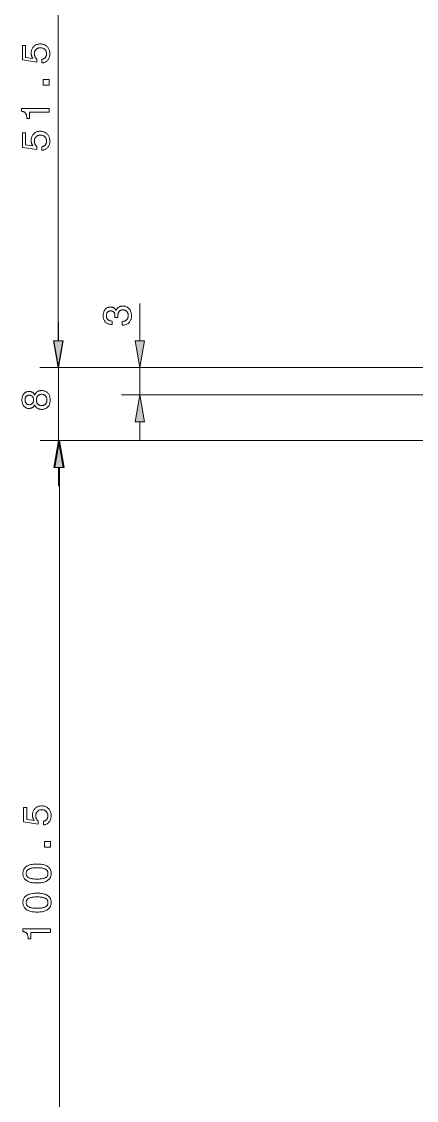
# Model space of a CAD drawing. Extents: x 0 to 420, y 0 to 594.
# Drawn here: x 66.4 to 109.7, y 316.8 to 435.3 of the extents above; entities that cross this region are included whole.
import ezdxf

# ---------------------------------------------------------------- set-up
doc = ezdxf.new("R2010")
doc.units = 0

msp = doc.modelspace()

# ---------------------------------------------------------------- linework, layer by layer
at = {"lineweight": 13}
for p, q in [((70.38, 400.27), (70.38, 445.86)), ((110.72, 397.31), (68.38, 397.31)), ((110.72, 397.31), (68.42, 397.31)), ((110.72, 397.31), (77.34, 397.31)), ((110.72, 394.31), (77.34, 394.31)), ((111.32, 389.31), (68.42, 389.31)), ((111.32, 389.31), (68.53, 389.31)), ((70.53, 291.17), (70.53, 386.36))]:
    msp.add_line(p, q, dxfattribs=at)
at = {"lineweight": 13, "ltscale": 0.102465}
msp.add_line((79.34, 400.27), (79.34, 404.37), dxfattribs=at)
at = {"lineweight": 13, "ltscale": 0.051139}
msp.add_line((70.42, 400.27), (70.42, 402.31), dxfattribs=at)
at = {"lineweight": 13, "ltscale": 0.2}
msp.add_line((70.42, 389.31), (70.42, 397.31), dxfattribs=at)
at = {"lineweight": 13, "ltscale": 0.075}
msp.add_line((79.34, 394.31), (79.34, 397.31), dxfattribs=at)
at = {"lineweight": 13, "ltscale": 0.05114}
for p, q in [((79.34, 389.31), (79.34, 391.36)), ((70.42, 384.31), (70.42, 386.36))]:
    msp.add_line(p, q, dxfattribs=at)
at = {"lineweight": 13}
for points in [[(68.6, 430.77), (68.6, 431.17), (68.65, 431.18), (68.69, 431.19), (68.73, 431.21), (68.77, 431.22), (68.81, 431.24), (68.85, 431.26), (68.88, 431.29), (68.91, 431.31), (68.94, 431.34), (68.97, 431.37), (68.99, 431.4), (69.02, 431.44), (69.03, 431.47), (69.05, 431.51), (69.07, 431.55), (69.08, 431.59), (69.09, 431.64), (69.09, 431.68), (69.1, 431.73), (69.1, 431.78), (69.1, 431.83), (69.09, 431.89), (69.08, 431.95), (69.07, 432), (69.05, 432.05), (69.03, 432.09), (69.01, 432.14), (68.98, 432.18), (68.95, 432.22), (68.92, 432.26), (68.88, 432.3), (68.84, 432.33), (68.8, 432.35), (68.75, 432.38), (68.7, 432.4), (68.65, 432.41), (68.6, 432.43), (68.55, 432.44), (68.49, 432.44), (68.43, 432.44), (68.37, 432.44), (68.32, 432.44), (68.26, 432.43), (68.21, 432.41), (68.16, 432.4), (68.11, 432.38), (68.07, 432.35), (68.02, 432.33), (67.98, 432.3), (67.95, 432.26), (67.91, 432.22), (67.88, 432.18), (67.85, 432.14), (67.83, 432.1), (67.81, 432.05), (67.79, 432), (67.78, 431.95), (67.77, 431.89), (67.77, 431.84), (67.76, 431.78), (67.77, 431.74), (67.77, 431.71), (67.77, 431.67), (67.78, 431.64), (67.78, 431.61), (67.79, 431.58), (67.8, 431.55), (67.81, 431.51), (67.82, 431.49), (67.83, 431.46), (67.85, 431.43), (67.87, 431.4), (67.88, 431.37), (67.9, 431.35), (67.92, 431.32), (67.94, 431.3), (67.96, 431.27), (67.99, 431.25), (68.01, 431.23), (68.04, 431.2), (68.04, 430.86), (66.45, 431.1), (66.45, 432.7), (66.81, 432.7), (66.81, 431.39), (67.61, 431.27), (67.59, 431.29), (67.58, 431.31), (67.56, 431.33), (67.54, 431.36), (67.53, 431.38), (67.52, 431.41), (67.5, 431.43), (67.49, 431.46), (67.48, 431.49), (67.47, 431.52), (67.46, 431.55), (67.45, 431.58), (67.44, 431.61), (67.44, 431.64), (67.43, 431.67), (67.43, 431.7), (67.42, 431.74), (67.42, 431.77), (67.42, 431.8), (67.42, 431.84), (67.42, 431.93), (67.43, 432.02), (67.44, 432.1), (67.46, 432.18), (67.49, 432.26), (67.52, 432.33), (67.55, 432.4), (67.59, 432.46), (67.64, 432.52), (67.69, 432.58), (67.75, 432.64), (67.81, 432.68), (67.87, 432.73), (67.94, 432.76), (68.01, 432.79), (68.08, 432.82), (68.16, 432.84), (68.24, 432.85), (68.32, 432.86), (68.41, 432.86), (68.5, 432.86), (68.59, 432.85), (68.68, 432.84), (68.76, 432.82), (68.84, 432.79), (68.91, 432.76), (68.99, 432.72), (69.05, 432.67), (69.12, 432.62), (69.18, 432.56), (69.23, 432.5), (69.28, 432.44), (69.33, 432.37), (69.36, 432.3), (69.4, 432.22), (69.42, 432.14), (69.44, 432.06), (69.46, 431.97), (69.47, 431.88), (69.47, 431.79), (69.47, 431.7), (69.46, 431.62), (69.45, 431.55), (69.43, 431.47), (69.41, 431.4), (69.38, 431.33), (69.35, 431.27), (69.32, 431.2), (69.28, 431.14), (69.23, 431.08), (69.18, 431.03), (69.13, 430.98), (69.07, 430.94), (69.02, 430.9), (68.95, 430.87), (68.89, 430.84), (68.82, 430.82), (68.75, 430.8), (68.68, 430.78)], [(69.38, 428.35), (68.74, 428.35), (68.74, 428.94), (69.38, 428.94)], [(69.38, 425.37), (67.25, 425.37), (67.25, 424.67), (66.94, 424.67), (66.94, 424.75), (66.94, 424.82), (66.93, 424.88), (66.92, 424.95), (66.91, 425.01), (66.89, 425.06), (66.87, 425.11), (66.85, 425.16), (66.83, 425.2), (66.8, 425.24), (66.77, 425.28), (66.74, 425.31), (66.71, 425.34), (66.67, 425.37), (66.63, 425.39), (66.58, 425.42), (66.53, 425.43), (66.48, 425.45), (66.42, 425.46), (66.37, 425.47), (66.37, 425.76), (69.38, 425.76)], [(68.6, 421.18), (68.6, 421.58), (68.65, 421.59), (68.69, 421.6), (68.73, 421.61), (68.77, 421.63), (68.81, 421.65), (68.85, 421.67), (68.88, 421.69), (68.91, 421.72), (68.94, 421.74), (68.97, 421.77), (68.99, 421.81), (69.02, 421.84), (69.03, 421.88), (69.05, 421.92), (69.07, 421.96), (69.08, 422), (69.09, 422.04), (69.09, 422.09), (69.1, 422.13), (69.1, 422.18), (69.1, 422.24), (69.09, 422.3), (69.08, 422.35), (69.07, 422.4), (69.05, 422.45), (69.03, 422.5), (69.01, 422.55), (68.98, 422.59), (68.95, 422.63), (68.92, 422.67), (68.88, 422.7), (68.84, 422.73), (68.8, 422.76), (68.75, 422.78), (68.7, 422.8), (68.65, 422.82), (68.6, 422.83), (68.55, 422.84), (68.49, 422.85), (68.43, 422.85), (68.37, 422.85), (68.32, 422.84), (68.26, 422.83), (68.21, 422.82), (68.16, 422.8), (68.11, 422.78), (68.07, 422.76), (68.02, 422.73), (67.98, 422.7), (67.95, 422.67), (67.91, 422.63), (67.88, 422.59), (67.85, 422.55), (67.83, 422.5), (67.81, 422.46), (67.79, 422.41), (67.78, 422.35), (67.77, 422.3), (67.77, 422.24), (67.76, 422.18), (67.77, 422.15), (67.77, 422.11), (67.77, 422.08), (67.78, 422.05), (67.78, 422.01), (67.79, 421.98), (67.8, 421.95), (67.81, 421.92), (67.82, 421.89), (67.83, 421.86), (67.85, 421.83), (67.87, 421.81), (67.88, 421.78), (67.9, 421.75), (67.92, 421.73), (67.94, 421.7), (67.96, 421.68), (67.99, 421.65), (68.01, 421.63), (68.04, 421.61), (68.04, 421.27), (66.45, 421.5), (66.45, 423.1), (66.81, 423.1), (66.81, 421.79), (67.61, 421.67), (67.59, 421.69), (67.58, 421.72), (67.56, 421.74), (67.54, 421.76), (67.53, 421.79), (67.52, 421.81), (67.5, 421.84), (67.49, 421.87), (67.48, 421.9), (67.47, 421.92), (67.46, 421.95), (67.45, 421.98), (67.44, 422.01), (67.44, 422.05), (67.43, 422.08), (67.43, 422.11), (67.42, 422.14), (67.42, 422.18), (67.42, 422.21), (67.42, 422.24), (67.42, 422.33), (67.43, 422.42), (67.44, 422.5), (67.46, 422.58), (67.49, 422.66), (67.52, 422.73), (67.55, 422.8), (67.59, 422.87), (67.64, 422.93), (67.69, 422.99), (67.75, 423.04), (67.81, 423.09), (67.87, 423.13), (67.94, 423.17), (68.01, 423.2), (68.08, 423.22), (68.16, 423.24), (68.24, 423.26), (68.32, 423.27), (68.41, 423.27), (68.5, 423.27), (68.59, 423.26), (68.68, 423.24), (68.76, 423.22), (68.84, 423.19), (68.91, 423.16), (68.99, 423.12), (69.05, 423.08), (69.12, 423.03), (69.18, 422.97), (69.23, 422.91), (69.28, 422.84), (69.33, 422.78), (69.36, 422.7), (69.4, 422.63), (69.42, 422.55), (69.44, 422.46), (69.46, 422.38), (69.47, 422.29), (69.47, 422.19), (69.47, 422.11), (69.46, 422.03), (69.45, 421.95), (69.43, 421.88), (69.41, 421.81), (69.38, 421.74), (69.35, 421.67), (69.32, 421.61), (69.28, 421.55), (69.23, 421.49), (69.18, 421.44), (69.13, 421.39), (69.07, 421.35), (69.02, 421.31), (68.95, 421.27), (68.89, 421.24), (68.82, 421.22), (68.75, 421.2), (68.68, 421.19)], [(77.4, 401.98), (77.4, 402.38), (77.46, 402.38), (77.52, 402.39), (77.57, 402.4), (77.63, 402.41), (77.68, 402.42), (77.73, 402.44), (77.77, 402.47), (77.81, 402.49), (77.85, 402.52), (77.89, 402.55), (77.92, 402.59), (77.95, 402.62), (77.98, 402.66), (78, 402.71), (78.02, 402.75), (78.03, 402.8), (78.05, 402.85), (78.05, 402.91), (78.06, 402.96), (78.06, 403.02), (78.06, 403.08), (78.05, 403.13), (78.05, 403.19), (78.04, 403.24), (78.02, 403.28), (78, 403.33), (77.98, 403.37), (77.96, 403.41), (77.93, 403.45), (77.9, 403.49), (77.87, 403.52), (77.83, 403.55), (77.8, 403.57), (77.76, 403.59), (77.72, 403.61), (77.67, 403.63), (77.62, 403.64), (77.57, 403.65), (77.52, 403.65), (77.47, 403.66), (77.42, 403.65), (77.37, 403.65), (77.33, 403.64), (77.29, 403.63), (77.25, 403.61), (77.21, 403.6), (77.17, 403.57), (77.14, 403.55), (77.11, 403.52), (77.08, 403.49), (77.05, 403.45), (77.03, 403.42), (77.01, 403.38), (76.99, 403.33), (76.97, 403.29), (76.96, 403.24), (76.95, 403.19), (76.94, 403.13), (76.94, 403.08), (76.94, 403.02), (76.94, 403.01), (76.94, 403), (76.94, 402.99), (76.94, 402.98), (76.94, 402.97), (76.94, 402.96), (76.94, 402.96), (76.94, 402.95), (76.94, 402.94), (76.94, 402.93), (76.94, 402.92), (76.94, 402.91), (76.94, 402.9), (76.94, 402.89), (76.94, 402.87), (76.94, 402.86), (76.94, 402.85), (76.94, 402.83), (76.94, 402.82), (76.95, 402.81), (76.61, 402.81), (76.61, 402.82), (76.61, 402.82), (76.61, 402.83), (76.61, 402.84), (76.61, 402.85), (76.61, 402.86), (76.61, 402.87), (76.61, 402.88), (76.61, 402.89), (76.61, 402.89), (76.61, 402.9), (76.61, 402.91), (76.61, 402.92), (76.61, 402.93), (76.61, 402.93), (76.61, 402.94), (76.61, 402.95), (76.61, 402.96), (76.61, 402.97), (76.61, 402.97), (76.61, 403.03), (76.61, 403.08), (76.6, 403.13), (76.59, 403.18), (76.58, 403.23), (76.57, 403.27), (76.55, 403.31), (76.54, 403.34), (76.52, 403.37), (76.5, 403.4), (76.47, 403.43), (76.44, 403.45), (76.42, 403.47), (76.38, 403.49), (76.35, 403.51), (76.31, 403.52), (76.28, 403.53), (76.23, 403.54), (76.19, 403.54), (76.14, 403.54), (76.1, 403.54), (76.06, 403.54), (76.02, 403.53), (75.98, 403.52), (75.94, 403.51), (75.91, 403.49), (75.88, 403.48), (75.85, 403.46), (75.82, 403.43), (75.79, 403.41), (75.77, 403.38), (75.75, 403.35), (75.73, 403.32), (75.72, 403.28), (75.7, 403.24), (75.69, 403.2), (75.68, 403.16), (75.68, 403.11), (75.67, 403.07), (75.67, 403.02), (75.67, 402.96), (75.68, 402.91), (75.69, 402.86), (75.7, 402.81), (75.71, 402.76), (75.73, 402.72), (75.75, 402.68), (75.78, 402.65), (75.8, 402.61), (75.83, 402.58), (75.87, 402.55), (75.91, 402.53), (75.95, 402.51), (75.99, 402.49), (76.04, 402.47), (76.08, 402.46), (76.14, 402.45), (76.19, 402.44), (76.25, 402.43), (76.31, 402.43), (76.31, 402.05), (76.28, 402.05), (76.2, 402.05), (76.11, 402.06), (76.03, 402.07), (75.96, 402.09), (75.89, 402.11), (75.82, 402.14), (75.75, 402.17), (75.69, 402.21), (75.63, 402.26), (75.58, 402.31), (75.53, 402.36), (75.49, 402.41), (75.45, 402.47), (75.41, 402.54), (75.38, 402.61), (75.36, 402.68), (75.34, 402.75), (75.33, 402.83), (75.32, 402.91), (75.32, 403), (75.32, 403.09), (75.33, 403.17), (75.34, 403.25), (75.35, 403.33), (75.37, 403.4), (75.39, 403.47), (75.42, 403.54), (75.45, 403.6), (75.49, 403.66), (75.53, 403.71), (75.58, 403.76), (75.62, 403.8), (75.67, 403.84), (75.73, 403.87), (75.79, 403.9), (75.85, 403.92), (75.91, 403.94), (75.98, 403.95), (76.05, 403.96), (76.13, 403.96), (76.17, 403.96), (76.21, 403.96), (76.25, 403.95), (76.29, 403.95), (76.33, 403.94), (76.36, 403.93), (76.4, 403.91), (76.43, 403.9), (76.47, 403.88), (76.5, 403.87), (76.53, 403.85), (76.56, 403.82), (76.58, 403.8), (76.61, 403.77), (76.63, 403.75), (76.65, 403.72), (76.68, 403.69), (76.7, 403.65), (76.71, 403.62), (76.73, 403.58), (76.75, 403.63), (76.77, 403.67), (76.79, 403.72), (76.82, 403.76), (76.84, 403.79), (76.87, 403.83), (76.9, 403.86), (76.94, 403.89), (76.97, 403.92), (77.01, 403.95), (77.05, 403.97), (77.09, 403.99), (77.13, 404.01), (77.17, 404.03), (77.22, 404.04), (77.26, 404.05), (77.31, 404.06), (77.36, 404.07), (77.41, 404.07), (77.47, 404.07), (77.55, 404.07), (77.63, 404.06), (77.71, 404.05), (77.79, 404.03), (77.86, 404), (77.93, 403.97), (77.99, 403.93), (78.05, 403.89), (78.11, 403.84), (78.16, 403.78), (78.21, 403.72), (78.26, 403.65), (78.3, 403.59), (78.33, 403.51), (78.36, 403.44), (78.38, 403.36), (78.4, 403.27), (78.41, 403.18), (78.42, 403.09), (78.42, 403), (78.42, 402.9), (78.41, 402.82), (78.4, 402.73), (78.38, 402.65), (78.36, 402.58), (78.33, 402.51), (78.29, 402.44), (78.25, 402.37), (78.2, 402.31), (78.15, 402.26), (78.1, 402.2), (78.04, 402.16), (77.97, 402.11), (77.91, 402.08), (77.83, 402.05), (77.76, 402.02), (77.68, 402), (77.6, 401.99), (77.52, 401.98), (77.43, 401.98)], [(69.86, 400.27), (70.38, 397.31), (70.9, 400.27)], [(69.9, 400.27), (70.42, 397.31), (70.94, 400.27)], [(78.82, 400.27), (79.34, 397.31), (79.86, 400.27)], [(67.8, 393.23), (67.78, 393.19), (67.76, 393.15), (67.74, 393.12), (67.72, 393.08), (67.7, 393.05), (67.67, 393.03), (67.64, 393), (67.62, 392.97), (67.59, 392.95), (67.56, 392.93), (67.53, 392.91), (67.49, 392.89), (67.46, 392.88), (67.42, 392.87), (67.38, 392.86), (67.34, 392.85), (67.3, 392.84), (67.26, 392.83), (67.22, 392.83), (67.17, 392.83), (67.11, 392.83), (67.04, 392.84), (66.98, 392.85), (66.92, 392.87), (66.86, 392.9), (66.81, 392.92), (66.76, 392.96), (66.71, 393), (66.66, 393.04), (66.61, 393.09), (66.57, 393.14), (66.54, 393.2), (66.5, 393.26), (66.48, 393.32), (66.45, 393.39), (66.43, 393.46), (66.42, 393.53), (66.41, 393.6), (66.4, 393.68), (66.4, 393.76), (66.4, 393.84), (66.41, 393.92), (66.42, 394), (66.43, 394.07), (66.45, 394.14), (66.48, 394.21), (66.5, 394.27), (66.54, 394.33), (66.57, 394.38), (66.61, 394.44), (66.66, 394.48), (66.71, 394.53), (66.76, 394.57), (66.81, 394.6), (66.86, 394.63), (66.92, 394.65), (66.98, 394.67), (67.04, 394.68), (67.11, 394.69), (67.17, 394.69), (67.22, 394.69), (67.26, 394.69), (67.3, 394.68), (67.35, 394.68), (67.38, 394.67), (67.42, 394.66), (67.46, 394.64), (67.49, 394.63), (67.53, 394.61), (67.56, 394.6), (67.59, 394.58), (67.62, 394.55), (67.65, 394.53), (67.67, 394.5), (67.7, 394.47), (67.72, 394.44), (67.74, 394.41), (67.77, 394.37), (67.79, 394.34), (67.8, 394.3), (67.82, 394.35), (67.84, 394.39), (67.87, 394.44), (67.89, 394.48), (67.92, 394.51), (67.95, 394.55), (67.98, 394.58), (68.02, 394.62), (68.05, 394.64), (68.09, 394.67), (68.13, 394.69), (68.17, 394.72), (68.21, 394.73), (68.26, 394.75), (68.3, 394.76), (68.35, 394.78), (68.4, 394.78), (68.45, 394.79), (68.5, 394.79), (68.56, 394.8), (68.64, 394.79), (68.72, 394.78), (68.8, 394.77), (68.88, 394.75), (68.95, 394.73), (69.01, 394.7), (69.08, 394.66), (69.14, 394.62), (69.19, 394.57), (69.25, 394.52), (69.3, 394.46), (69.34, 394.4), (69.38, 394.33), (69.41, 394.26), (69.44, 394.19), (69.46, 394.11), (69.48, 394.03), (69.49, 393.94), (69.5, 393.86), (69.51, 393.76), (69.5, 393.67), (69.49, 393.58), (69.48, 393.5), (69.46, 393.41), (69.44, 393.34), (69.41, 393.26), (69.38, 393.19), (69.34, 393.13), (69.3, 393.07), (69.25, 393.01), (69.19, 392.96), (69.14, 392.91), (69.08, 392.87), (69.01, 392.83), (68.95, 392.8), (68.88, 392.78), (68.8, 392.76), (68.72, 392.74), (68.64, 392.73), (68.56, 392.73), (68.5, 392.73), (68.45, 392.74), (68.4, 392.74), (68.35, 392.75), (68.3, 392.76), (68.26, 392.78), (68.21, 392.79), (68.17, 392.81), (68.13, 392.83), (68.09, 392.86), (68.05, 392.88), (68.02, 392.91), (67.98, 392.94), (67.95, 392.98), (67.92, 393.01), (67.89, 393.05), (67.87, 393.09), (67.84, 393.13), (67.82, 393.18)], [(67.21, 393.24), (67.25, 393.24), (67.29, 393.25), (67.33, 393.25), (67.37, 393.26), (67.4, 393.28), (67.43, 393.29), (67.47, 393.31), (67.5, 393.33), (67.53, 393.36), (67.55, 393.38), (67.58, 393.41), (67.6, 393.44), (67.62, 393.48), (67.64, 393.51), (67.65, 393.55), (67.66, 393.59), (67.67, 393.63), (67.68, 393.67), (67.68, 393.72), (67.68, 393.76), (67.68, 393.81), (67.68, 393.85), (67.67, 393.9), (67.66, 393.94), (67.65, 393.98), (67.64, 394.01), (67.62, 394.05), (67.6, 394.08), (67.58, 394.11), (67.55, 394.14), (67.53, 394.17), (67.5, 394.19), (67.47, 394.22), (67.43, 394.23), (67.4, 394.25), (67.37, 394.26), (67.33, 394.27), (67.29, 394.28), (67.25, 394.28), (67.21, 394.29), (67.16, 394.28), (67.12, 394.28), (67.09, 394.27), (67.05, 394.26), (67.01, 394.25), (66.98, 394.24), (66.95, 394.22), (66.92, 394.2), (66.89, 394.17), (66.87, 394.15), (66.85, 394.12), (66.82, 394.09), (66.81, 394.05), (66.79, 394.02), (66.78, 393.98), (66.77, 393.94), (66.76, 393.9), (66.75, 393.86), (66.75, 393.81), (66.75, 393.76), (66.75, 393.72), (66.75, 393.67), (66.76, 393.63), (66.77, 393.59), (66.78, 393.55), (66.79, 393.51), (66.81, 393.47), (66.82, 393.44), (66.85, 393.41), (66.87, 393.38), (66.89, 393.35), (66.92, 393.33), (66.95, 393.31), (66.98, 393.29), (67.01, 393.28), (67.05, 393.26), (67.09, 393.25), (67.12, 393.25), (67.16, 393.24)], [(68.55, 393.15), (68.6, 393.15), (68.66, 393.15), (68.7, 393.16), (68.75, 393.17), (68.8, 393.19), (68.84, 393.21), (68.88, 393.23), (68.91, 393.25), (68.95, 393.28), (68.98, 393.31), (69.01, 393.35), (69.04, 393.38), (69.06, 393.42), (69.09, 393.46), (69.1, 393.51), (69.12, 393.55), (69.13, 393.6), (69.14, 393.65), (69.14, 393.71), (69.14, 393.76), (69.14, 393.82), (69.14, 393.87), (69.13, 393.92), (69.12, 393.97), (69.1, 394.02), (69.09, 394.06), (69.06, 394.1), (69.04, 394.14), (69.01, 394.18), (68.98, 394.21), (68.95, 394.25), (68.91, 394.27), (68.88, 394.3), (68.84, 394.32), (68.8, 394.34), (68.75, 394.35), (68.7, 394.37), (68.66, 394.37), (68.6, 394.38), (68.55, 394.38), (68.5, 394.38), (68.45, 394.37), (68.41, 394.37), (68.36, 394.35), (68.32, 394.34), (68.28, 394.32), (68.25, 394.3), (68.21, 394.28), (68.18, 394.25), (68.15, 394.22), (68.12, 394.18), (68.09, 394.15), (68.07, 394.11), (68.05, 394.06), (68.03, 394.02), (68.02, 393.97), (68.01, 393.92), (68, 393.87), (68, 393.82), (68, 393.76), (68, 393.71), (68, 393.65), (68.01, 393.6), (68.02, 393.55), (68.03, 393.51), (68.05, 393.46), (68.07, 393.42), (68.09, 393.38), (68.12, 393.35), (68.15, 393.31), (68.18, 393.28), (68.21, 393.25), (68.25, 393.23), (68.28, 393.21), (68.32, 393.19), (68.36, 393.17), (68.41, 393.16), (68.45, 393.15), (68.5, 393.15)], [(79.86, 391.36), (79.34, 394.31), (78.82, 391.36)], [(70.94, 386.36), (70.42, 389.31), (69.9, 386.36)], [(71.05, 386.36), (70.53, 389.31), (70.01, 386.36)], [(68.75, 347.09), (68.75, 347.49), (68.79, 347.49), (68.83, 347.51), (68.88, 347.52), (68.92, 347.53), (68.95, 347.55), (68.99, 347.57), (69.02, 347.6), (69.05, 347.62), (69.08, 347.65), (69.11, 347.68), (69.14, 347.71), (69.16, 347.75), (69.18, 347.78), (69.2, 347.82), (69.21, 347.86), (69.22, 347.9), (69.23, 347.95), (69.24, 347.99), (69.24, 348.04), (69.24, 348.09), (69.24, 348.15), (69.24, 348.2), (69.23, 348.26), (69.21, 348.31), (69.2, 348.36), (69.18, 348.41), (69.15, 348.45), (69.13, 348.49), (69.09, 348.53), (69.06, 348.57), (69.02, 348.61), (68.98, 348.64), (68.94, 348.66), (68.89, 348.69), (68.85, 348.71), (68.8, 348.73), (68.75, 348.74), (68.69, 348.75), (68.64, 348.75), (68.58, 348.75), (68.52, 348.75), (68.46, 348.75), (68.4, 348.74), (68.35, 348.73), (68.3, 348.71), (68.25, 348.69), (68.21, 348.67), (68.17, 348.64), (68.13, 348.61), (68.09, 348.57), (68.06, 348.54), (68.02, 348.5), (68, 348.45), (67.97, 348.41), (67.95, 348.36), (67.94, 348.31), (67.92, 348.26), (67.92, 348.2), (67.91, 348.15), (67.91, 348.09), (67.91, 348.05), (67.91, 348.02), (67.91, 347.98), (67.92, 347.95), (67.93, 347.92), (67.93, 347.89), (67.94, 347.86), (67.95, 347.83), (67.96, 347.8), (67.98, 347.77), (67.99, 347.74), (68.01, 347.71), (68.03, 347.68), (68.04, 347.66), (68.06, 347.63), (68.09, 347.61), (68.11, 347.58), (68.13, 347.56), (68.16, 347.54), (68.18, 347.52), (68.18, 347.17), (66.59, 347.41), (66.59, 349.01), (66.95, 349.01), (66.95, 347.7), (67.76, 347.58), (67.74, 347.6), (67.72, 347.62), (67.7, 347.64), (67.69, 347.67), (67.67, 347.69), (67.66, 347.72), (67.65, 347.75), (67.63, 347.77), (67.62, 347.8), (67.61, 347.83), (67.6, 347.86), (67.59, 347.89), (67.59, 347.92), (67.58, 347.95), (67.57, 347.98), (67.57, 348.02), (67.57, 348.05), (67.56, 348.08), (67.56, 348.12), (67.56, 348.15), (67.57, 348.24), (67.57, 348.33), (67.59, 348.41), (67.61, 348.49), (67.63, 348.57), (67.66, 348.64), (67.7, 348.71), (67.74, 348.77), (67.78, 348.83), (67.84, 348.89), (67.89, 348.95), (67.95, 348.99), (68.02, 349.04), (68.08, 349.07), (68.15, 349.1), (68.23, 349.13), (68.3, 349.15), (68.38, 349.16), (68.47, 349.17), (68.56, 349.17), (68.65, 349.17), (68.74, 349.16), (68.82, 349.15), (68.9, 349.13), (68.98, 349.1), (69.06, 349.07), (69.13, 349.03), (69.2, 348.98), (69.26, 348.93), (69.32, 348.88), (69.38, 348.81), (69.43, 348.75), (69.47, 348.68), (69.51, 348.61), (69.54, 348.53), (69.57, 348.45), (69.59, 348.37), (69.6, 348.28), (69.61, 348.19), (69.61, 348.1), (69.61, 348.02), (69.6, 347.94), (69.59, 347.86), (69.58, 347.78), (69.55, 347.71), (69.53, 347.64), (69.5, 347.58), (69.46, 347.51), (69.42, 347.45), (69.37, 347.4), (69.33, 347.34), (69.27, 347.29), (69.22, 347.25), (69.16, 347.21), (69.1, 347.18), (69.03, 347.15), (68.97, 347.13), (68.9, 347.11), (68.82, 347.09)], [(69.53, 344.66), (68.88, 344.66), (68.88, 345.26), (69.53, 345.26)], [(68.06, 340.72), (67.92, 340.72), (67.77, 340.73), (67.64, 340.74), (67.51, 340.76), (67.39, 340.78), (67.28, 340.81), (67.18, 340.85), (67.08, 340.89), (66.99, 340.93), (66.91, 340.98), (66.83, 341.04), (66.76, 341.1), (66.7, 341.17), (66.65, 341.24), (66.61, 341.31), (66.57, 341.39), (66.54, 341.47), (66.52, 341.56), (66.51, 341.66), (66.51, 341.76), (66.51, 341.86), (66.52, 341.95), (66.54, 342.04), (66.57, 342.13), (66.61, 342.21), (66.65, 342.28), (66.7, 342.35), (66.76, 342.42), (66.83, 342.48), (66.9, 342.53), (66.99, 342.58), (67.08, 342.63), (67.17, 342.67), (67.28, 342.7), (67.39, 342.73), (67.51, 342.75), (67.64, 342.77), (67.77, 342.78), (67.91, 342.79), (68.06, 342.79), (68.21, 342.79), (68.36, 342.78), (68.49, 342.77), (68.62, 342.75), (68.74, 342.73), (68.85, 342.7), (68.95, 342.67), (69.05, 342.63), (69.14, 342.58), (69.22, 342.53), (69.3, 342.48), (69.36, 342.42), (69.42, 342.35), (69.47, 342.28), (69.52, 342.21), (69.55, 342.13), (69.58, 342.04), (69.6, 341.95), (69.61, 341.86), (69.61, 341.76), (69.61, 341.66), (69.6, 341.56), (69.58, 341.47), (69.55, 341.39), (69.52, 341.31), (69.47, 341.24), (69.42, 341.17), (69.36, 341.1), (69.29, 341.04), (69.22, 340.98), (69.14, 340.93), (69.05, 340.89), (68.95, 340.85), (68.85, 340.81), (68.73, 340.78), (68.61, 340.76), (68.49, 340.74), (68.35, 340.73), (68.21, 340.72)], [(68.06, 341.13), (68.18, 341.13), (68.3, 341.14), (68.41, 341.15), (68.51, 341.16), (68.6, 341.17), (68.69, 341.19), (68.77, 341.21), (68.84, 341.23), (68.91, 341.25), (68.97, 341.28), (69.03, 341.32), (69.08, 341.35), (69.12, 341.39), (69.16, 341.43), (69.19, 341.48), (69.21, 341.53), (69.23, 341.58), (69.25, 341.64), (69.26, 341.69), (69.26, 341.76), (69.26, 341.82), (69.25, 341.88), (69.23, 341.94), (69.21, 341.99), (69.19, 342.04), (69.16, 342.08), (69.12, 342.13), (69.08, 342.16), (69.03, 342.2), (68.98, 342.23), (68.91, 342.26), (68.85, 342.28), (68.77, 342.31), (68.69, 342.33), (68.61, 342.34), (68.51, 342.36), (68.41, 342.37), (68.3, 342.37), (68.19, 342.38), (68.06, 342.38), (67.94, 342.38), (67.83, 342.37), (67.72, 342.37), (67.62, 342.36), (67.52, 342.34), (67.43, 342.33), (67.35, 342.31), (67.28, 342.28), (67.21, 342.26), (67.15, 342.23), (67.1, 342.2), (67.05, 342.16), (67.01, 342.13), (66.97, 342.08), (66.94, 342.04), (66.91, 341.99), (66.89, 341.94), (66.88, 341.88), (66.87, 341.82), (66.87, 341.76), (66.87, 341.69), (66.88, 341.64), (66.89, 341.58), (66.91, 341.53), (66.94, 341.48), (66.97, 341.43), (67.01, 341.39), (67.05, 341.35), (67.1, 341.32), (67.15, 341.28), (67.22, 341.25), (67.28, 341.23), (67.36, 341.21), (67.44, 341.19), (67.53, 341.17), (67.62, 341.16), (67.72, 341.15), (67.83, 341.14), (67.94, 341.13)], [(68.06, 337.52), (67.92, 337.52), (67.77, 337.53), (67.64, 337.54), (67.51, 337.56), (67.39, 337.59), (67.28, 337.62), (67.18, 337.65), (67.08, 337.69), (66.99, 337.74), (66.91, 337.79), (66.83, 337.84), (66.76, 337.9), (66.7, 337.97), (66.65, 338.04), (66.61, 338.11), (66.57, 338.19), (66.54, 338.28), (66.52, 338.37), (66.51, 338.46), (66.51, 338.56), (66.51, 338.66), (66.52, 338.75), (66.54, 338.84), (66.57, 338.93), (66.61, 339.01), (66.65, 339.08), (66.7, 339.15), (66.76, 339.22), (66.83, 339.28), (66.9, 339.33), (66.99, 339.38), (67.08, 339.43), (67.17, 339.47), (67.28, 339.5), (67.39, 339.53), (67.51, 339.55), (67.64, 339.57), (67.77, 339.59), (67.91, 339.59), (68.06, 339.6), (68.21, 339.59), (68.36, 339.59), (68.49, 339.57), (68.62, 339.55), (68.74, 339.53), (68.85, 339.5), (68.95, 339.47), (69.05, 339.43), (69.14, 339.38), (69.22, 339.33), (69.3, 339.28), (69.36, 339.22), (69.42, 339.15), (69.47, 339.08), (69.52, 339.01), (69.55, 338.93), (69.58, 338.84), (69.6, 338.75), (69.61, 338.66), (69.61, 338.56), (69.61, 338.46), (69.6, 338.37), (69.58, 338.28), (69.55, 338.19), (69.52, 338.11), (69.47, 338.04), (69.42, 337.97), (69.36, 337.9), (69.29, 337.84), (69.22, 337.79), (69.14, 337.74), (69.05, 337.69), (68.95, 337.65), (68.85, 337.62), (68.73, 337.59), (68.61, 337.56), (68.49, 337.54), (68.35, 337.53), (68.21, 337.52)], [(68.06, 337.93), (68.18, 337.93), (68.3, 337.94), (68.41, 337.95), (68.51, 337.96), (68.6, 337.97), (68.69, 337.99), (68.77, 338.01), (68.84, 338.03), (68.91, 338.06), (68.97, 338.09), (69.03, 338.12), (69.08, 338.15), (69.12, 338.19), (69.16, 338.23), (69.19, 338.28), (69.21, 338.33), (69.23, 338.38), (69.25, 338.44), (69.26, 338.5), (69.26, 338.56), (69.26, 338.62), (69.25, 338.68), (69.23, 338.74), (69.21, 338.79), (69.19, 338.84), (69.16, 338.89), (69.12, 338.93), (69.08, 338.97), (69.03, 339), (68.98, 339.03), (68.91, 339.06), (68.85, 339.09), (68.77, 339.11), (68.69, 339.13), (68.61, 339.14), (68.51, 339.16), (68.41, 339.17), (68.3, 339.18), (68.19, 339.18), (68.06, 339.18), (67.94, 339.18), (67.83, 339.18), (67.72, 339.17), (67.62, 339.16), (67.52, 339.14), (67.43, 339.13), (67.35, 339.11), (67.28, 339.09), (67.21, 339.06), (67.15, 339.03), (67.1, 339), (67.05, 338.97), (67.01, 338.93), (66.97, 338.89), (66.94, 338.84), (66.91, 338.79), (66.89, 338.74), (66.88, 338.68), (66.87, 338.62), (66.87, 338.56), (66.87, 338.5), (66.88, 338.44), (66.89, 338.38), (66.91, 338.33), (66.94, 338.28), (66.97, 338.23), (67.01, 338.19), (67.05, 338.15), (67.1, 338.12), (67.15, 338.09), (67.22, 338.06), (67.28, 338.03), (67.36, 338.01), (67.44, 337.99), (67.53, 337.97), (67.62, 337.96), (67.72, 337.95), (67.83, 337.94), (67.94, 337.93)], [(69.53, 335.29), (67.39, 335.29), (67.39, 334.59), (67.09, 334.59), (67.09, 334.66), (67.08, 334.73), (67.07, 334.8), (67.06, 334.86), (67.05, 334.92), (67.03, 334.98), (67.02, 335.03), (67, 335.08), (66.97, 335.12), (66.95, 335.16), (66.92, 335.19), (66.88, 335.23), (66.85, 335.26), (66.81, 335.29), (66.77, 335.31), (66.72, 335.33), (66.67, 335.35), (66.62, 335.36), (66.57, 335.38), (66.51, 335.38), (66.51, 335.68), (69.53, 335.68)]]:
    msp.add_lwpolyline(points, close=True, dxfattribs=at)
for points in [[(69.86, 400.27), (70.38, 397.31), (69.86, 400.27), (70.9, 400.27)], [(69.9, 400.27), (70.42, 397.31), (69.9, 400.27), (70.94, 400.27)], [(78.82, 400.27), (79.34, 397.31), (78.82, 400.27), (79.86, 400.27)], [(79.86, 391.36), (79.34, 394.31), (79.86, 391.36), (78.82, 391.36)], [(70.94, 386.36), (70.42, 389.31), (70.94, 386.36), (69.9, 386.36)], [(71.05, 386.36), (70.53, 389.31), (71.05, 386.36), (70.01, 386.36)]]:
    msp.add_solid(points, dxfattribs=at)

doc.saveas('drawing.dxf')
